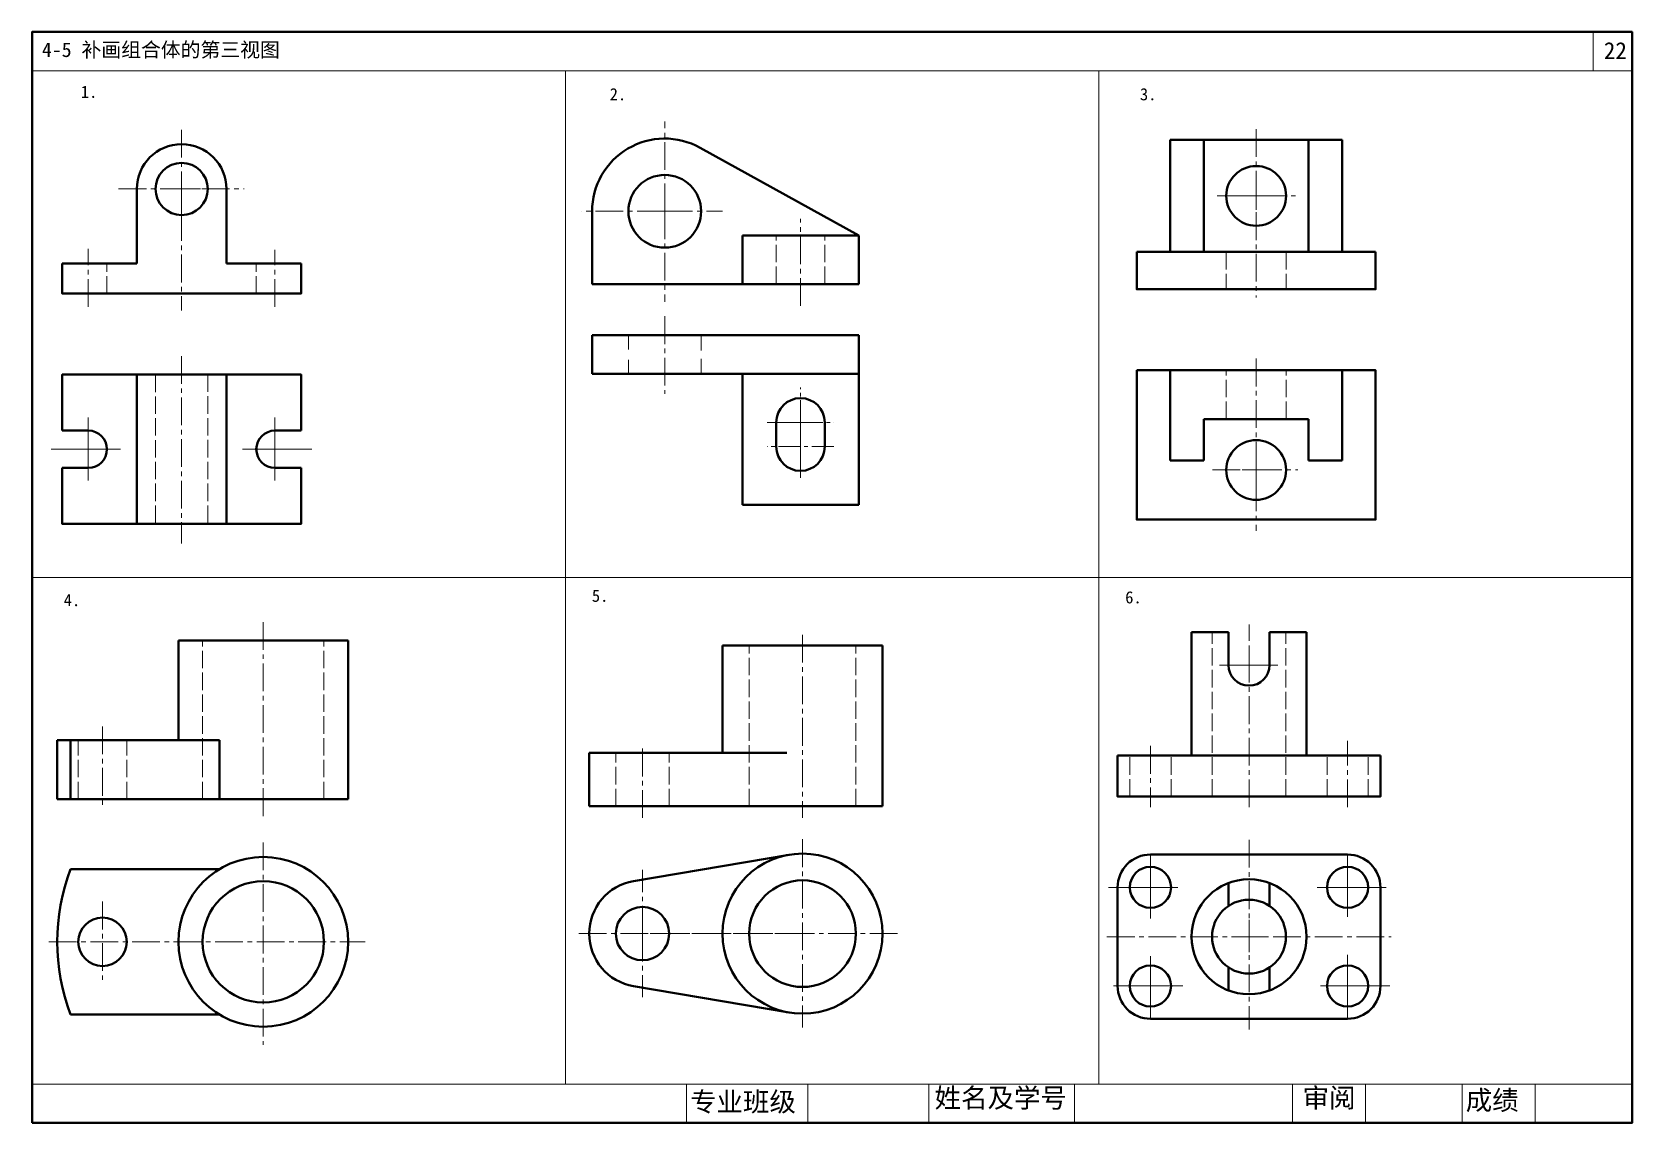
# Model space of a CAD drawing. Header units: millimetres. Extents: x -179 to 151, y 157 to 382.
import ezdxf

# ---------------------------------------------------------------- set-up
doc = ezdxf.new("R2010")
doc.units = ezdxf.units.MM
doc.header["$LTSCALE"] = 0.3
doc.linetypes.add('ACAD_ISO02W100', pattern=[15, 12, -3])
doc.linetypes.add('CENTER2', pattern=[28.575, 19.05, -3.175, 3.175, -3.175])
doc.layers.get('0').update_dxf_attribs({"lineweight": 15})
for name, color, linetype, lineweight in [('点画线', 7, 'CENTER2', 13), ('粗实线', 7, 'Continuous', 40), ('细实线', 7, 'Continuous', 13), ('虚线', 7, 'ACAD_ISO02W100', 13)]:
    doc.layers.add(name, color=color, linetype=linetype, lineweight=lineweight)

msp = doc.modelspace()

# ---------------------------------------------------------------- linework, layer by layer
for p, q in [((143.47, 373.76), (143.47, 381.76)), ((-178.53, 373.76), (151.47, 373.76)), ((-68.53, 164.76), (-68.53, 373.76)), ((41.47, 164.76), (41.47, 373.76)), ((-147.67, 352.52), (-147.67, 344.01)), ((73.95, 351.1), (73.95, 345.07)), ((-151.74, 349.38), (-143.78, 349.38)), ((71.06, 347.96), (76.84, 347.96)), ((-166.92, 298.85), (-166.92, 290.34)), ((-128.42, 298.85), (-128.42, 290.34)), ((-170.99, 295.71), (-163.03, 295.71)), ((-132.49, 295.71), (-124.53, 295.71)), ((73.95, 294.58), (73.95, 288.54)), ((71.06, 291.43), (76.84, 291.43)), ((-178.53, 269.26), (151.47, 269.26)), ((72.48, 254.65), (72.48, 248.02)), ((69.3, 251.19), (75.66, 251.19)), ((52.15, 208.8), (52.15, 202.17)), ((92.81, 208.8), (92.81, 202.17)), ((48.97, 205.35), (55.33, 205.35)), ((89.63, 205.35), (95.99, 205.35)), ((72.48, 198.64), (72.48, 192)), ((69.3, 195.18), (75.66, 195.18)), ((52.15, 188.48), (52.15, 181.84)), ((92.81, 188.48), (92.81, 181.84)), ((48.97, 185.02), (55.33, 185.02)), ((89.63, 185.02), (95.99, 185.02)), ((-178.53, 164.76), (151.47, 164.76)), ((-43.53, 156.76), (-43.53, 164.76)), ((-18.53, 156.76), (-18.53, 164.76)), ((6.47, 156.76), (6.47, 164.76)), ((36.47, 156.76), (36.47, 164.76)), ((81.47, 156.76), (81.47, 164.76)), ((96.47, 156.76), (96.47, 164.76)), ((116.47, 156.76), (116.47, 164.76)), ((131.47, 156.76), (131.47, 164.76))]:
    msp.add_line(p, q)
at = {"layer": '点画线'}
for p, q in [((-48.02, 344.78), (-48.02, 363.28)), ((-147.67, 361.56), (-147.67, 324.35)), ((73.95, 361.72), (73.95, 327.03)), ((-160.66, 349.38), (-134.79, 349.38)), ((65.91, 347.96), (82.04, 347.96)), ((-48.02, 344.78), (-65.2, 344.78)), ((-48.02, 344.78), (-48.02, 326.13)), ((-48.02, 344.78), (-36.09, 344.78)), ((-20.02, 325.3), (-20.02, 343.24)), ((-166.92, 325.1), (-166.92, 337.05)), ((-128.42, 325.1), (-128.42, 336.8)), ((-48.02, 323.12), (-48.02, 307.16)), ((-147.67, 314.93), (-147.67, 276.28)), ((73.95, 314.39), (73.95, 278.88)), ((-166.92, 289.25), (-166.92, 302.22)), ((-128.42, 289.25), (-128.42, 302.22)), ((-174.58, 295.71), (-160.07, 295.71)), ((-135.12, 295.71), (-120.09, 295.71)), ((64.93, 291.43), (82.54, 291.43)), ((-130.83, 260.07), (-130.83, 219.94)), ((-19.61, 257.43), (-19.61, 219.67)), ((72.48, 221.89), (72.48, 259.58)), ((66.42, 251.19), (78.42, 251.19)), ((-163.99, 238.55), (-163.99, 221.51)), ((-52.61, 219.67), (-52.61, 234.74)), ((52.15, 234.51), (52.15, 221.89)), ((92.81, 221.89), (92.81, 235.55)), ((-130.83, 214.6), (-130.83, 172.91)), ((-19.61, 215.26), (-19.61, 176.46)), ((72.48, 215.17), (72.48, 176.04)), ((52.15, 212.12), (52.15, 198.9)), ((92.81, 212.12), (92.81, 199.25)), ((-52.61, 195.81), (-52.61, 208.94)), ((43.49, 205.35), (58.71, 205.35)), ((86.5, 205.35), (101.49, 205.35)), ((-163.99, 202.41), (-163.99, 186.29)), ((-65.74, 195.81), (0.26, 195.81)), ((-19.61, 195.81), (-52.61, 195.81)), ((-52.61, 195.81), (-52.61, 182.68)), ((43.18, 195.18), (101.78, 195.18)), ((-175.04, 194.12), (-109.84, 194.12)), ((92.81, 191.42), (92.81, 178.24)), ((52.15, 191.19), (52.15, 178.24)), ((58.83, 185.02), (43.61, 185.02)), ((101.49, 185.02), (86.73, 185.02))]:
    msp.add_line(p, q, dxfattribs=at)
at = {"layer": '点画线', "ltscale": 0.8}
for p, q in [((-20.02, 301.25), (-20.02, 308.43)), ((-20.02, 301.25), (-20.02, 308.11)), ((-26.88, 301.25), (-13.15, 301.25)), ((-20.02, 301.25), (-26.88, 301.25)), ((-20.02, 301.25), (-20.02, 289.39)), ((-13.15, 296.25), (-26.88, 296.25))]:
    msp.add_line(p, q, dxfattribs=at)
at = {"layer": '粗实线'}
for p, q in [((-40.75, 357.9), (-8.02, 339.78)), ((56.24, 336.41), (56.24, 359.51)), ((63.17, 336.41), (63.17, 359.51)), ((84.73, 336.41), (84.73, 359.51)), ((91.66, 336.41), (91.66, 359.51)), ((-156.91, 349.38), (-156.91, 333.98)), ((-138.43, 349.38), (-138.43, 333.98)), ((-63.02, 344.78), (-63.02, 329.78)), ((-8.02, 339.78), (-32.02, 339.78)), ((-32.02, 339.78), (-32.02, 329.78)), ((-8.02, 329.78), (-8.02, 339.78)), ((-172.31, 333.98), (-156.91, 333.98)), ((-138.43, 333.98), (-123.03, 333.98)), ((49.31, 336.41), (98.59, 336.41)), ((-63.02, 329.78), (-8.02, 329.78)), ((-63.02, 319.25), (-8.02, 319.25)), ((-63.02, 319.25), (-63.02, 311.25)), ((-8.02, 319.25), (-8.02, 284.25)), ((-8.02, 319.25), (-8.02, 311.25)), ((-156.91, 311.11), (-156.91, 280.31)), ((-138.43, 311.11), (-138.43, 280.31)), ((-8.02, 311.25), (-63.02, 311.25)), ((-8.02, 311.25), (-35.02, 311.25)), ((-32.02, 311.25), (-32.02, 284.25)), ((-8.02, 311.25), (-8.02, 284.25)), ((56.24, 312), (56.24, 293.37)), ((91.66, 293.37), (91.66, 312)), ((-25.02, 301.25), (-25.02, 296.25)), ((-15.02, 301.25), (-15.02, 296.25)), ((63.17, 301.92), (84.73, 301.92)), ((63.17, 293.37), (63.17, 301.92)), ((84.73, 301.92), (84.73, 293.37)), ((-172.31, 299.56), (-166.92, 299.56)), ((-123.03, 299.56), (-128.42, 299.56)), ((-166.92, 291.86), (-172.31, 291.86)), ((-128.42, 291.86), (-123.03, 291.86)), ((56.24, 293.37), (63.17, 293.37)), ((84.73, 293.37), (91.66, 293.37)), ((-8.02, 284.25), (-32.02, 284.25)), ((60.62, 232.55), (60.62, 257.97)), ((68.25, 257.97), (68.25, 251.19)), ((76.72, 251.19), (76.72, 257.97)), ((84.34, 232.55), (84.34, 257.97)), ((-113.33, 256.29), (-148.33, 256.29)), ((-148.33, 235.69), (-148.33, 256.29)), ((-113.33, 223.55), (-113.33, 256.29)), ((-3.11, 255.21), (-36.11, 255.21)), ((-36.11, 233.1), (-36.11, 255.21)), ((-3.11, 222.1), (-3.11, 255.21)), ((-173.33, 223.55), (-173.33, 235.69)), ((-173.33, 235.69), (-139.85, 235.69)), ((-170.6, 223.55), (-170.6, 235.69)), ((-139.85, 223.55), (-139.85, 235.69)), ((-63.61, 233.1), (-22.85, 233.1)), ((-63.61, 222.1), (-63.61, 233.1)), ((45.38, 232.55), (99.58, 232.55)), ((-173.33, 223.55), (-113.33, 223.55)), ((-63.61, 222.1), (-3.11, 222.1)), ((-54.45, 206.66), (-22.36, 212.08)), ((-170.6, 209.12), (-139.85, 209.12)), ((68.25, 206.26), (68.25, 201.52)), ((76.72, 201.52), (76.72, 206.26)), ((68.25, 188.84), (68.25, 184.11)), ((76.72, 189), (76.72, 184.11)), ((-54.45, 184.97), (-22.36, 179.54)), ((-170.6, 179.12), (-139.85, 179.12))]:
    msp.add_line(p, q, dxfattribs=at)
for points in [[(-178.53, 156.76), (151.47, 156.76), (151.47, 381.76), (-178.53, 381.76)], [(49.31, 312), (98.59, 312), (98.59, 281.2), (49.31, 281.2)]]:
    msp.add_lwpolyline(points, close=True, dxfattribs=at)
for points in [[(56.24, 359.51), (91.66, 359.51)], [(-123.03, 333.98), (-123.03, 327.82), (-172.31, 327.82), (-172.31, 333.98)], [(98.59, 336.41), (98.59, 328.71), (49.31, 328.71), (49.31, 336.41)], [(-172.31, 299.56), (-172.31, 311.11), (-123.03, 311.11), (-123.03, 299.56)], [(-123.03, 291.86), (-123.03, 280.31), (-172.31, 280.31), (-172.31, 291.86)], [(60.62, 257.97), (68.25, 257.97)], [(76.72, 257.97), (84.34, 257.97)], [(99.58, 232.55), (99.58, 224.09), (45.38, 224.09), (45.38, 232.55)]]:
    msp.add_lwpolyline(points, dxfattribs=at)
msp.add_lwpolyline([(52.15, 212.12), (92.81, 212.12, -0.414214), (99.58, 205.35), (99.58, 185.02, -0.414214), (92.81, 178.24), (52.15, 178.24, -0.414214), (45.38, 185.02), (45.38, 205.35, -0.414214)], format="xyb", close=True, dxfattribs=at)
for centre, radius in [((-147.67, 349.38), 5.39), ((73.95, 347.96), 6.16), ((-48.02, 344.78), 7.5), ((73.95, 291.43), 6.16), ((-130.83, 194.12), 17.5), ((-19.61, 195.81), 16.5), ((52.15, 205.35), 4.24), ((92.81, 205.35), 4.24), ((-130.83, 194.12), 12.51), ((-19.61, 195.81), 11), ((72.48, 195.18), 11.86), ((-52.61, 195.81), 5.5), ((72.48, 195.18), 7.62), ((-163.99, 194.12), 5), ((52.15, 185.02), 4.24), ((92.81, 185.02), 4.24)]:
    msp.add_circle(centre, radius, dxfattribs=at)
for centre, radius, start, end in [((-48.02, 344.78), 15, 61.0295, 180), ((-147.67, 349.38), 9.24, 0, 180), ((-20.02, 301.25), 5, 0, 180), ((-166.92, 295.71), 3.85, 270, 90), ((-128.42, 295.71), 3.85, 90, 270), ((-20.02, 296.25), 5, 180, 0), ((72.48, 251.19), 4.24, 180, 0), ((-130.83, 194.12), 42.5, 159.3327, 200.6673), ((-52.61, 195.81), 11, 99.5941, 260.4059)]:
    msp.add_arc(centre, radius, start, end, dxfattribs=at)
at = {"layer": '细实线'}
msp.add_line((-20.02, 298.06), (-20.02, 293.5), dxfattribs=at)
at = {"layer": '虚线'}
for p, q in [((-25.02, 329.78), (-25.02, 339.78)), ((-15.02, 329.78), (-15.02, 339.78)), ((-163.07, 327.82), (-163.07, 333.98)), ((-132.27, 327.82), (-132.27, 333.98)), ((67.79, 336.41), (67.79, 328.95)), ((80.11, 336.41), (80.11, 328.71)), ((-55.52, 319.25), (-55.52, 316.25)), ((-40.52, 319.25), (-40.52, 316.04)), ((-55.52, 314.13), (-55.52, 311.25)), ((-40.52, 314.34), (-40.52, 311.25)), ((-153.06, 311.11), (-153.06, 280.35)), ((-142.28, 311.12), (-142.28, 280.31)), ((67.79, 301.92), (67.79, 312)), ((80.11, 301.92), (80.11, 312)), ((64.86, 224.09), (64.86, 257.97)), ((80.1, 224.09), (80.1, 257.97)), ((-143.34, 223.55), (-143.34, 256.29)), ((-118.33, 223.55), (-118.33, 256.29)), ((-30.61, 222.1), (-30.61, 255.21)), ((-8.61, 222.1), (-8.61, 255.21)), ((-168.99, 223.55), (-168.99, 235.69)), ((-158.99, 223.55), (-158.99, 235.69)), ((-58.11, 222.1), (-58.11, 233.1)), ((-47.11, 222.1), (-47.11, 233.1)), ((47.92, 224.09), (47.92, 232.55)), ((56.39, 224.09), (56.39, 232.55)), ((88.57, 224.09), (88.57, 232.55)), ((97.04, 224.09), (97.04, 232.55))]:
    msp.add_line(p, q, dxfattribs=at)

# ---------------------------------------------------------------- texts
at = {"attachment_point": 1}
for s, insert, char_height, width in [('{\\fSimHei|b0|i0|c134|p2; 4-5 补画组合体的第三视图}', (-178.53, 379.6), 3, 330), ('{\\fSimSun|b0|i0|c134|p2;22}', (145.65, 379.66), 3.5, 6.4564), ('{\\f仿宋_GB2312|b0|i0|c134|p49;1.}', (-168.46, 370.67), 2.5, 8.3908), ('{\\f仿宋_GB2312|b0|i0|c134|p49;2.}', (-59.38, 370.17), 2.5, 8.3908), ('{\\f仿宋_GB2312|b0|i0|c134|p49;3.}', (49.98, 370.17), 2.5, 8.3908), ('{\\f仿宋_GB2312|b0|i0|c134|p49;4.}', (-171.99, 265.85), 2.5, 8.3908), ('{\\f仿宋_GB2312|b0|i0|c134|p49;5.}', (-63.06, 266.74), 2.5, 8.3908), ('{\\f仿宋_GB2312|b0|i0|c134|p49;6.}', (46.94, 266.42), 2.5, 8.3908), ('{\\f仿宋_GB2312|b0|i0|c134|p49;专业班级}', (-42.8, 163.14), 4, 23.3701), ('{\\f仿宋_GB2312|b0|i0|c134|p49;姓名及学号}', (7.63, 163.93), 4, 29.8443), ('{\\f仿宋_GB2312|b0|i0|c134|p49;审阅}', (83.53, 163.94), 4, 13.7378), ('{\\f仿宋_GB2312|b0|i0|c134|p49;成绩}', (117.17, 163.46), 4, 13.2641)]:
    msp.add_mtext(s, dxfattribs=dict(at, insert=insert, char_height=char_height, width=width))

doc.saveas('drawing.dxf')
